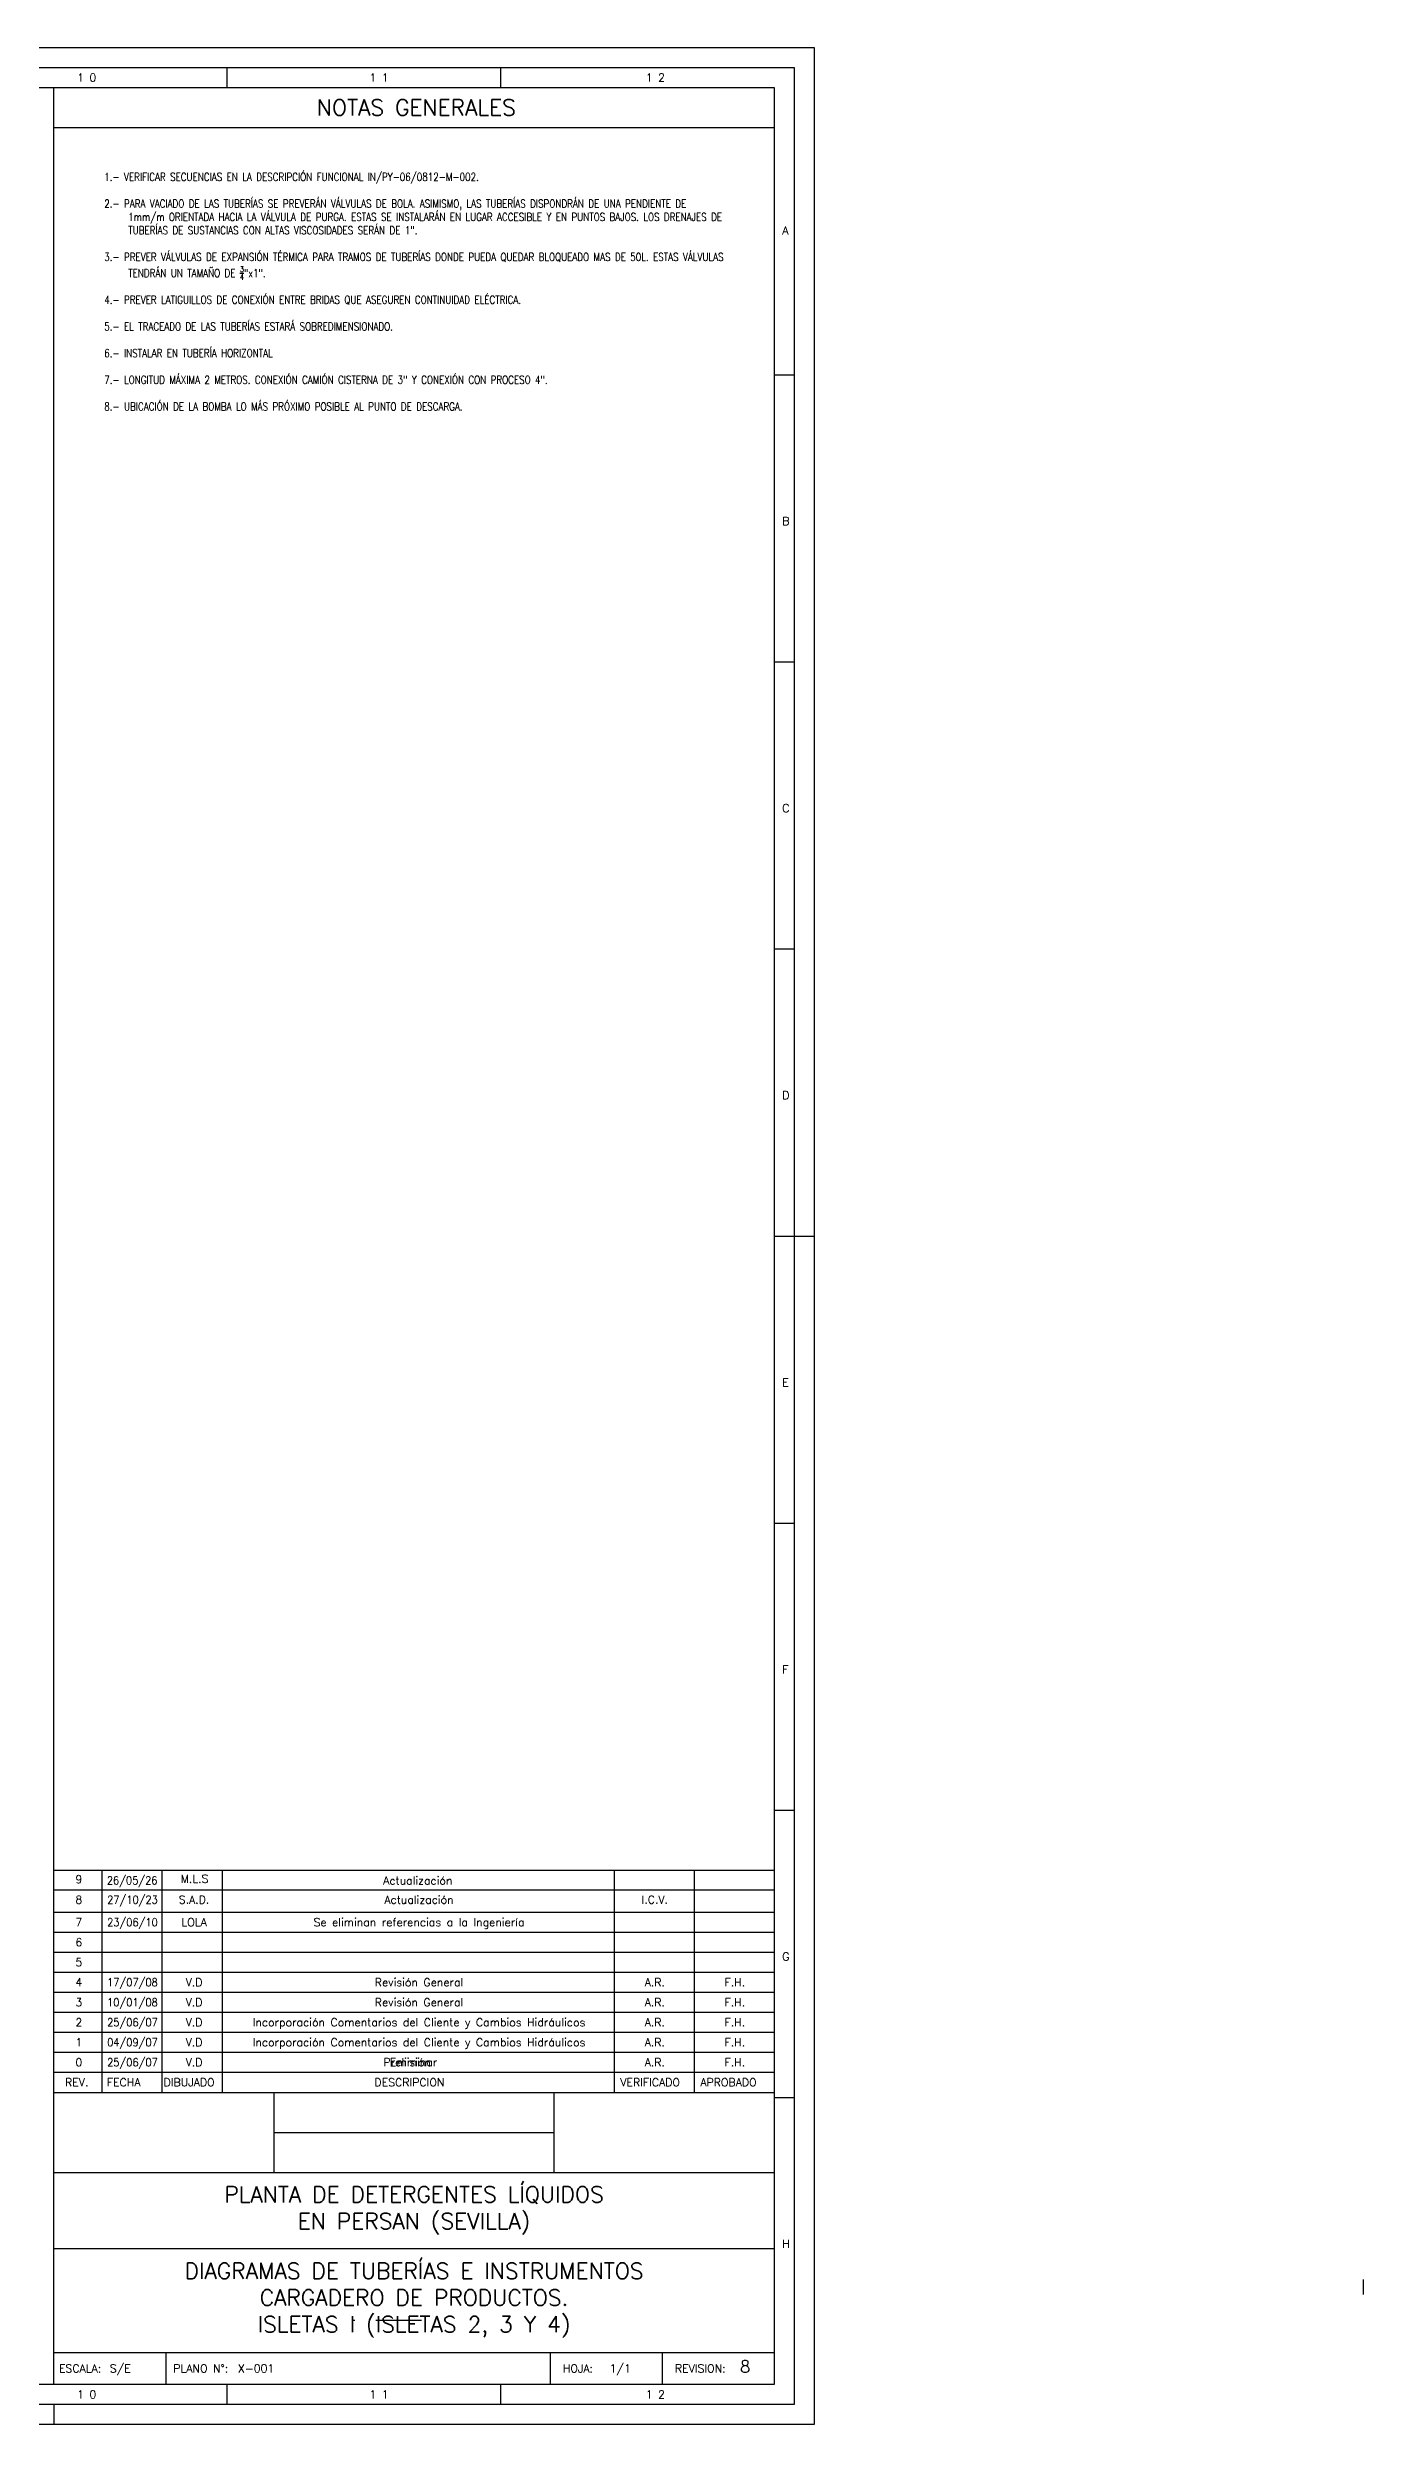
# Model space of a CAD drawing. Header units: metres. Extents: x 91 to 3133, y 1612 to 2206.
# Drawn here: x 2804 to 3133, y 1612 to 2206 of the extents above; entities that cross this region are included whole.
import ezdxf
from ezdxf.enums import TextEntityAlignment as Align

# ---------------------------------------------------------------- set-up
doc = ezdxf.new("R2010")
doc.units = ezdxf.units.M
for name, color, linetype in [('CAJETIN', 1, 'Continuous'), ('FORMATO', 7, 'Continuous'), ('TEX', 7, 'Continuous'), ('TUBERIA', 5, 'Continuous')]:
    doc.layers.add(name, color=color, linetype=linetype)
doc.styles.add('PY', font='ROMANS.shx')
doc.styles.add('PY1', font='ROMANS.shx', dxfattribs={"width": 0.8})

# ---------------------------------------------------------------- blocks, each defined once
blk = doc.blocks.new('MARCO-A1')
at = {"layer": 'FORMATO', "color": 5}
for p, q in [((78.42, 589), (78.42, 584)), ((146.83, 589), (146.83, 584)), ((215.25, 589), (215.25, 584)), ((283.67, 589), (283.67, 584)), ((352.08, 589), (352.08, 584)), ((420.5, 589), (420.5, 584)), ((488.92, 589), (488.92, 584)), ((557.33, 589), (557.33, 584)), ((625.75, 589), (625.75, 584)), ((694.17, 589), (694.17, 584)), ((762.58, 589), (762.58, 584)), ((5, 512.25), (10, 512.25)), ((831, 512.25), (836, 512.25)), ((5, 440.5), (10, 440.5)), ((831, 440.5), (836, 440.5)), ((5, 368.75), (10, 368.75)), ((831, 368.75), (836, 368.75)), ((5, 297), (10, 297)), ((831, 297), (836, 297)), ((5, 225.25), (10, 225.25)), ((831, 225.25), (836, 225.25)), ((5, 153.5), (10, 153.5)), ((831, 153.5), (836, 153.5)), ((5, 81.75), (10, 81.75)), ((831, 81.75), (836, 81.75)), ((78.42, 10), (78.42, 5)), ((146.83, 10), (146.83, 5)), ((215.25, 10), (215.25, 5)), ((283.67, 10), (283.67, 5)), ((352.08, 10), (352.08, 5)), ((420.5, 10), (420.5, 5)), ((488.92, 10), (488.92, 5)), ((557.33, 10), (557.33, 5)), ((625.75, 10), (625.75, 5)), ((694.17, 10), (694.17, 5)), ((762.58, 10), (762.58, 5))]:
    blk.add_line(p, q, dxfattribs=at)
at = {"layer": 'FORMATO', "color": 1, "linetype": 'Continuous'}
for p, q in [((836, 297), (841, 297)), ((135.5, 5), (135.5, 0)), ((271, 5), (271, 0)), ((461, 5), (461, 0)), ((651, 5), (651, 0))]:
    blk.add_line(p, q, dxfattribs=at)
at = {"layer": 'FORMATO', "color": 1}
blk.add_lwpolyline([(0, 594), (841, 594), (841, 0), (0, 0)], close=True, dxfattribs=at)
at = {"layer": 'FORMATO', "color": 5}
blk.add_lwpolyline([(5, 589), (836, 589), (836, 5), (5, 5)], close=True, dxfattribs=at)
at = {"layer": 'FORMATO', "color": 8, "linetype": 'Continuous'}
blk.add_lwpolyline([(10, 584), (831, 584), (831, 10), (10, 10)], close=True, dxfattribs=at)
at = {"layer": 'FORMATO', "color": 1, "style": 'PY'}
for s, p in [('1', (41.52, 585.5)), ('2', (109.93, 585.5)), ('3', (178.99, 585.5)), ('4', (247.4, 585.5)), ('5', (315.82, 585.5)), ('6', (384.34, 585.5)), ('7', (452.75, 585.5)), ('8', (521.17, 585.5)), ('9', (588.85, 585.5)), ('1 0', (656.77, 585.5)), ('1 1', (729.83, 585.5)), ('1 2', (798.88, 585.5)), ('A', (7, 547.25)), ('A', (833, 547.25)), ('B', (7, 474.67)), ('B', (833, 474.67)), ('C', (7, 402.92)), ('C', (833, 402.92)), ('D', (7, 331.17)), ('D', (833, 331.17)), ('E', (7, 259.42)), ('E', (833, 259.42)), ('F', (7, 187.67)), ('F', (833, 187.67)), ('G', (7, 115.92)), ('G', (833, 115.92)), ('H', (7, 44.17)), ('H', (833, 44.17)), ('1', (41.52, 6.5)), ('2', (109.93, 6.5)), ('3', (178.99, 6.5)), ('4', (247.4, 6.5)), ('5', (315.82, 6.5)), ('6', (384.34, 6.5)), ('7', (452.75, 6.5)), ('8', (521.17, 6.5)), ('9', (588.85, 6.5)), ('1 0', (656.77, 6.5)), ('1 1', (729.83, 6.5)), ('1 2', (798.88, 6.5))]:
    blk.add_text(s, height=2, dxfattribs=at).set_placement(p)

msp = doc.modelspace()

# ---------------------------------------------------------------- linework, layer by layer
at = {"color": 1}
msp.add_line((3132.87, 1644.16), (3132.87, 1647.9), dxfattribs=at)
at = {"layer": 'CAJETIN', "color": 8, "linetype": 'Continuous'}
for p, q in [((2805.63, 1621.7), (2805.63, 2195.7)), ((2805.63, 1646.83), (2805.63, 1732.15)), ((2805.63, 1694.7), (2985.63, 1694.7)), ((2860.63, 1674.7), (2860.63, 1694.7)), ((2930.63, 1674.7), (2930.63, 1694.7)), ((2860.63, 1684.7), (2930.63, 1684.7)), ((2805.63, 1674.7), (2985.63, 1674.7)), ((2805.63, 1655.7), (2985.63, 1655.7)), ((2805.63, 1629.7), (2985.63, 1629.7)), ((2833.63, 1629.7), (2833.63, 1621.7))]:
    msp.add_line(p, q, dxfattribs=at)
at = {"layer": 'CAJETIN', "color": 8}
for p, q in [((2805.63, 2185.7), (2985.63, 2185.7)), ((2929.63, 1629.7), (2929.63, 1621.7)), ((2957.63, 1629.7), (2957.63, 1621.7))]:
    msp.add_line(p, q, dxfattribs=at)
at = {"layer": 'CAJETIN', "color": 1}
for p, q in [((2805.5, 1750.21), (2985.5, 1750.21)), ((2817.63, 1750.33), (2817.63, 1720.34)), ((2832.63, 1750.21), (2832.63, 1720.34)), ((2847.63, 1750.09), (2847.63, 1720.34)), ((2945.63, 1750.09), (2945.63, 1720.34)), ((2965.63, 1750.33), (2965.63, 1720.34)), ((2805.63, 1745.34), (2985.63, 1745.34)), ((2805.63, 1739.7), (2985.63, 1739.7)), ((2805.63, 1734.7), (2985.63, 1734.7)), ((2817.63, 1739.7), (2817.63, 1714.7)), ((2832.63, 1739.7), (2832.63, 1714.7)), ((2847.63, 1739.7), (2847.63, 1714.7)), ((2945.63, 1739.7), (2945.63, 1714.7)), ((2965.63, 1739.7), (2965.63, 1714.7)), ((2805.63, 1729.7), (2985.63, 1729.7)), ((2805.63, 1724.7), (2985.63, 1724.7)), ((2817.63, 1724.7), (2817.63, 1699.7)), ((2832.63, 1724.7), (2832.63, 1699.7)), ((2847.63, 1724.7), (2847.63, 1699.7)), ((2945.63, 1724.7), (2945.63, 1699.7)), ((2965.63, 1724.7), (2965.63, 1699.7)), ((2805.63, 1719.7), (2985.63, 1719.7)), ((2805.74, 1714.7), (2985.74, 1714.7)), ((2805.63, 1709.7), (2985.63, 1709.7)), ((2805.63, 1704.7), (2985.63, 1704.7)), ((2805.63, 1704.7), (2985.63, 1704.7))]:
    msp.add_line(p, q, dxfattribs=at)
at = {"layer": 'CAJETIN', "color": 5}
for p, q in [((2805.63, 1699.7), (2985.63, 1699.7)), ((2817.63, 1699.7), (2817.63, 1694.7)), ((2832.63, 1699.7), (2832.63, 1694.7)), ((2847.63, 1699.7), (2847.63, 1694.7)), ((2945.63, 1699.7), (2945.63, 1694.7)), ((2965.63, 1699.7), (2965.63, 1694.7))]:
    msp.add_line(p, q, dxfattribs=at)
at = {"layer": 'TUBERIA', "color": 5, "linetype": 'Continuous'}
for p, q in [((2880.47, 1637.77), (2880.82, 1637.77)), ((2886.08, 1637.77), (2897.46, 1637.77))]:
    msp.add_line(p, q, dxfattribs=at)

# ---------------------------------------------------------------- block references
msp.add_blockref('MARCO-A1', (2154.63, 1611.7))

# ---------------------------------------------------------------- texts
at = {"linetype": 'Continuous', "insert": (2818.2, 2174.36), "char_height": 2, "width": 159.6115, "attachment_point": 1, "style": 'PY1'}
msp.add_mtext('\\A1;1.- VERIFICAR SECUENCIAS EN LA DESCRIPCIÓN FUNCIONAL IN/PY-06/0812-M-002.\\P\\P\\pi-6,l6;2.- PARA VACIADO DE LAS TUBERÍAS SE PREVERÁN VÁLVULAS DE BOLA. ASIMISMO, LAS TUBERÍAS DISPONDRÁN DE UNA PENDIENTE DE 1mm/m ORIENTADA HACIA LA VÁLVULA DE PURGA. ESTAS SE INSTALARÁN EN LUGAR ACCESIBLE Y EN PUNTOS BAJOS. LOS DRENAJES DE TUBERÍAS DE SUSTANCIAS CON ALTAS VISCOSIDADES SERÁN DE 1".\\P\\pi0,l0;\\P\\pi-6,l6;3.- PREVER VÁLVULAS DE EXPANSIÓN TÉRMICA PARA TRAMOS DE TUBERÍAS DONDE PUEDA QUEDAR BLOQUEADO MAS DE 50L. ESTAS VÁLVULAS TENDRÁN UN TAMAÑO DE {\\H0.7x;\\S3/4;\\H1.429x;"x1".\\P\\pi0,l0;}\\P4.- PREVER LATIGUILLOS DE CONEXIÓN ENTRE BRIDAS QUE ASEGUREN CONTINUIDAD ELÉCTRICA.\\P \\P5.- EL TRACEADO DE LAS TUBERÍAS ESTARÁ SOBREDIMENSIONADO.\\P^I\\P6.- INSTALAR EN TUBERÍA HORIZONTAL\\P\\P7.- LONGITUD MÁXIMA 2 METROS. CONEXIÓN CAMIÓN CISTERNA DE 3" Y CONEXIÓN CON PROCESO 4".^I\\P\\P8.- UBICACIÓN DE LA BOMBA LO MÁS PRÓXIMO POSIBLE AL PUNTO DE DESCARGA.', dxfattribs=at)
at = {"layer": 'CAJETIN', "color": 1, "style": 'PY'}
for s, p in [('9', (2811.84, 1746.96)), ('M.L.S', (2840.77, 1747.08)), ('Actualización', (2896.56, 1746.6)), ('8', (2811.85, 1741.84)), ('S.A.D.', (2840.65, 1741.84)), ('Actualización', (2896.86, 1741.84)), ('I.C.V.', (2955.78, 1741.84)), ('7', (2811.85, 1736.2)), ('LOLA', (2840.65, 1736.2)), ('Se eliminan referencias a la Ingeniería', (2896.86, 1736.2)), ('6', (2811.85, 1731.2)), ('5', (2811.85, 1726.2)), ('4', (2811.85, 1721.2)), ('V.D', (2840.65, 1721.2)), ('Revisión General', (2896.86, 1721.2)), ('A.R.', (2955.78, 1721.2)), ('F.H.', (2975.78, 1721.2)), ('3', (2811.85, 1716.2)), ('V.D', (2840.65, 1716.2)), ('Revisión General', (2896.86, 1716.2)), ('A.R.', (2955.78, 1716.2)), ('F.H.', (2975.78, 1716.2)), ('2', (2811.85, 1711.2)), ('V.D', (2840.65, 1711.2)), ('Incorporación Comentarios del Cliente y Cambios Hidráulicos', (2896.86, 1711.2)), ('A.R.', (2955.78, 1711.2)), ('F.H.', (2975.78, 1711.2)), ('1', (2811.85, 1706.2)), ('V.D', (2840.65, 1706.2)), ('Incorporación Comentarios del Cliente y Cambios Hidráulicos', (2896.86, 1706.2)), ('A.R.', (2955.78, 1706.2)), ('F.H.', (2975.78, 1706.2)), ('0', (2811.85, 1701.2)), ('V.D', (2840.65, 1701.2)), ('Preliminar', (2894.71, 1701.23)), ('Emisión', (2894.71, 1701.2)), ('A.R.', (2955.78, 1701.2)), ('F.H.', (2975.78, 1701.2))]:
    msp.add_text(s, height=2, dxfattribs=at).set_placement(p, align=Align.CENTER)
at = {"layer": 'CAJETIN', "color": 1, "style": 'PY', "width": 0.9}
for s, p in [('26/05/26', (2825.18, 1746.66)), ('27/10/23', (2825.25, 1741.84)), ('23/06/10', (2825.25, 1736.2)), ('17/07/08', (2825.25, 1721.2)), ('10/01/08', (2825.25, 1716.2)), ('25/06/07', (2825.25, 1711.2)), ('04/09/07', (2825.25, 1706.2)), ('25/06/07', (2825.25, 1701.2))]:
    msp.add_text(s, height=2, dxfattribs=at).set_placement(p, align=Align.CENTER)
at = {"layer": 'CAJETIN', "color": 1, "style": 'PY'}
for s, p in [('REV.', (2808.41, 1696.2)), ('FECHA', (2818.87, 1696.2)), ('DIBUJADO', (2833.02, 1696.2)), ('DESCRIPCION', (2885.73, 1696.2)), ('VERIFICADO', (2947.16, 1696.2)), ('APROBADO', (2967.16, 1696.2)), ('ESCALA:', (2806.89, 1624.7)), ('S/E', (2819.6, 1624.7)), ('PLANO N%%D:', (2835.44, 1624.7)), ('X-001', (2851.61, 1624.7)), ('HOJA:', (2932.8, 1624.7)), ('1/1', (2944.48, 1624.7)), ('REVISION:', (2960.8, 1624.7))]:
    msp.add_text(s, height=2, dxfattribs=at).set_placement(p)
at = {"layer": 'CAJETIN', "color": 6, "style": 'PY'}
msp.add_text('8', height=3, dxfattribs=at).set_placement((2977.09, 1624.7))
at = {"layer": 'CAJETIN', "color": 5, "char_height": 4, "attachment_point": 5, "style": 'PY'}
for s, insert, width in [('PLANTA DE DETERGENTES LÍQUIDOS\\PEN PERSAN (SEVILLA)', (2895.63, 1665.2), 175.9153), ('DIAGRAMAS DE TUBERÍAS E INSTRUMENTOS\\PCARGADERO DE PRODUCTOS.\\PISLETAS I (ISLETAS 2, 3 Y 4)', (2895.63, 1642.73), 177.4745)]:
    msp.add_mtext(s, dxfattribs=dict(at, insert=insert, width=width))
at = {"layer": 'TEX', "color": 8, "style": 'PY'}
msp.add_text('NOTAS GENERALES', height=4, dxfattribs=at).set_placement((2896.19, 2188.7), align=Align.CENTER)

doc.saveas('drawing.dxf')
